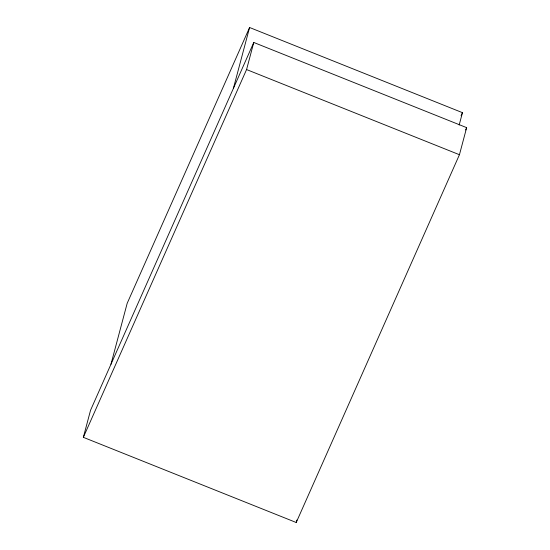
<?xml version="1.0" encoding="UTF-8"?>
<svg xmlns="http://www.w3.org/2000/svg" width="550" height="550" viewBox="0 0 550 550"><rect width="100%" height="100%" fill="white"/><g stroke="black" fill="none" stroke-linecap="round" stroke-linejoin="round"><path stroke-width="0.82" d="M83.346 437.332L90.558 410.245L253.777 42.467L466.654 127.641L459.442 154.722L296.223 522.5L83.346 437.332L246.572 69.554L253.777 42.467M110.956 364.272L127.174 303.332L249.59 27.5L462.461 112.667L459.174 125.022M233.379 88.44L249.59 27.5M296.223 522.5L296.876 520.039M461.072 115.802L462.461 112.667M465.609 129.993L466.654 127.641M246.572 69.554L459.442 154.722"/></g></svg>
